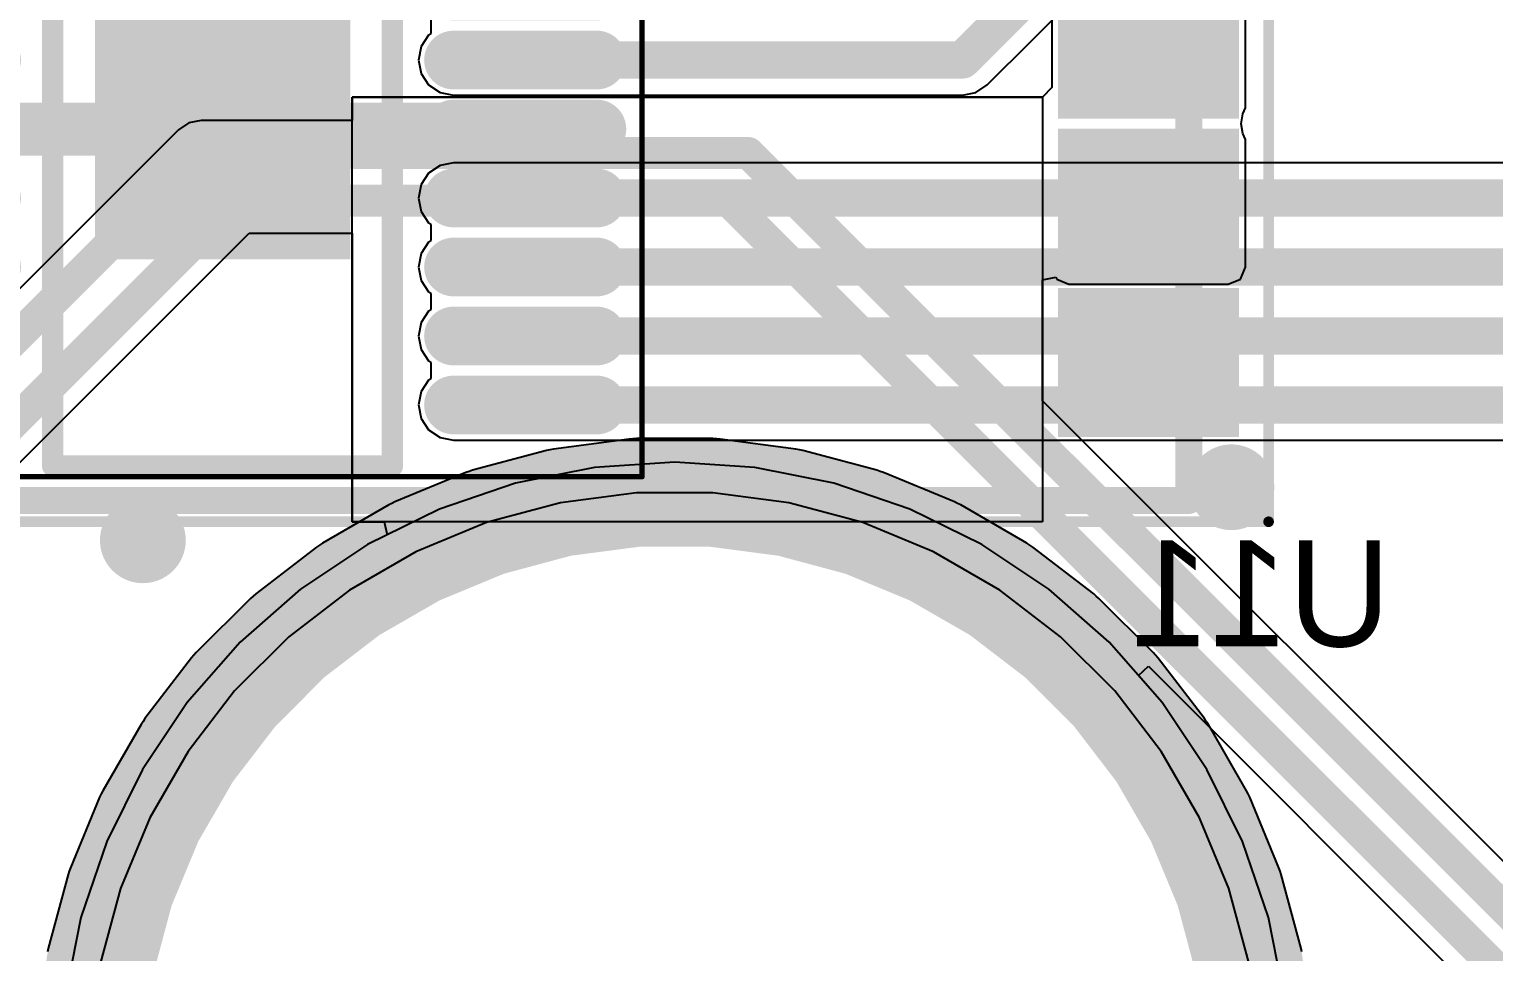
# Model space of a CAD drawing. Header units: millimetres. Extents: x 118 to 288, y 159 to 220.
# Drawn here: x 242.43 to 256.22, y 186.15 to 194.84 of the extents above; entities that cross this region are included whole.
import ezdxf

# ---------------------------------------------------------------- set-up
doc = ezdxf.new("R2010")
doc.units = ezdxf.units.MM
for name, color, linetype in [('BottomLayer', 5, 'Continuous'), ('BottomOverlay', 54, 'Continuous'), ('BottomPaste', 16, 'Continuous'), ('BottomSolder', 6, 'Continuous'), ('InternalPlane1', 76, 'Continuous'), ('InternalPlane2', 16, 'Continuous'), ('KeepOutLayer', 6, 'Continuous'), ('Mechanical1', 6, 'Continuous'), ('Mechanical13', 56, 'Continuous'), ('Mechanical15', 56, 'Continuous'), ('MultiLayer', 9, 'Continuous'), ('TopLayer', 1, 'Continuous'), ('TopOverlay', 2, 'Continuous'), ('TopPaste', 8, 'Continuous'), ('TopSolder', 216, 'Continuous'), ('ViaHoleLayer', 16, 'Continuous')]:
    doc.layers.add(name, color=color, linetype=linetype)

# ---------------------------------------------------------------- blocks, each defined once
blk = doc.blocks.new('HTSSOP28_103')
at = {"layer": 'Mechanical15'}
for points, const_width in [([(-3.95, 4.9), (3.95, 4.9)], 0.05), ([(-3.95, -4.9), (-3.95, 4.9)], 0.05), ([(3.95, -4.9), (3.95, 4.9)], 0.05), ([(0, -0.5), (0, 0.5)], 0.1), ([(-0.5, 0), (0.5, 0)], 0.1), ([(-3.95, -4.9), (3.95, -4.9)], 0.05)]:
    blk.add_lwpolyline(points, dxfattribs=dict(at, const_width=const_width))
for points, const_width in [([(-3.962, 4.9, 1), (-3.937, 4.9, 1)], 0.025), ([(-3.962, 4.9, 1), (-3.937, 4.9, 1)], 0.025), ([(3.938, 4.9, 1), (3.963, 4.9, 1)], 0.025), ([(3.938, 4.9, 1), (3.963, 4.9, 1)], 0.025), ([(-0.025, 0.5, 1), (0.025, 0.5, 1)], 0.05), ([(-0.525, 0, 1), (-0.475, 0, 1)], 0.05), ([(0.475, 0, 1), (0.525, 0, 1)], 0.05), ([(-0.025, -0.5, 1), (0.025, -0.5, 1)], 0.05), ([(-3.962, -4.9, 1), (-3.937, -4.9, 1)], 0.025), ([(-3.962, -4.9, 1), (-3.937, -4.9, 1)], 0.025), ([(3.938, -4.9, 1), (3.963, -4.9, 1)], 0.025), ([(3.938, -4.9, 1), (3.963, -4.9, 1)], 0.025)]:
    blk.add_lwpolyline(points, format="xyb", close=True, dxfattribs=dict(at, const_width=const_width))
at = {"layer": 'TopLayer', "const_width": 0.35}
for points in [[(-3.525, 4.225), (-2.175, 4.225)], [(3.525, 4.225), (2.175, 4.225)], [(-3.525, 3.575), (-2.175, 3.575)], [(3.525, 3.575), (2.175, 3.575)], [(-3.525, 2.925), (-2.175, 2.925)], [(3.525, 2.925), (2.175, 2.925)], [(-3.525, 2.275), (-2.175, 2.275)], [(3.525, 2.275), (2.175, 2.275)], [(-3.525, 1.625), (-2.175, 1.625)], [(3.525, 1.625), (2.175, 1.625)], [(-3.525, 0.975), (-2.175, 0.975)], [(3.525, 0.975), (2.175, 0.975)], [(-3.525, 0.325), (-2.175, 0.325)], [(3.525, 0.325), (2.175, 0.325)], [(-3.525, -0.325), (-2.175, -0.325)], [(3.525, -0.325), (2.175, -0.325)], [(-2.175, -0.975), (-3.525, -0.975)], [(3.525, -0.975), (2.175, -0.975)], [(-2.175, -1.625), (-3.525, -1.625)], [(3.525, -1.625), (2.175, -1.625)], [(-2.175, -2.275), (-3.525, -2.275)], [(3.525, -2.275), (2.175, -2.275)], [(-2.175, -2.925), (-3.525, -2.925)], [(3.525, -2.925), (2.175, -2.925)], [(-2.175, -3.575), (-3.525, -3.575)], [(3.525, -3.575), (2.175, -3.575)], [(-2.175, -4.225), (-3.525, -4.225)], [(3.525, -4.225), (2.175, -4.225)]]:
    blk.add_lwpolyline(points, dxfattribs=at)
at = {"layer": 'TopLayer', "const_width": 0.175}
for points in [[(-3.612, 4.225, 1), (-3.437, 4.225, 1)], [(-2.262, 4.225, 1), (-2.087, 4.225, 1)], [(2.088, 4.225, 1), (2.263, 4.225, 1)], [(3.438, 4.225, 1), (3.613, 4.225, 1)], [(-3.612, 3.575, 1), (-3.437, 3.575, 1)], [(-2.262, 3.575, 1), (-2.087, 3.575, 1)], [(2.088, 3.575, 1), (2.263, 3.575, 1)], [(3.438, 3.575, 1), (3.613, 3.575, 1)], [(-3.612, 2.925, 1), (-3.437, 2.925, 1)], [(-2.262, 2.925, 1), (-2.087, 2.925, 1)], [(2.088, 2.925, 1), (2.263, 2.925, 1)], [(3.438, 2.925, 1), (3.613, 2.925, 1)], [(-3.612, 2.275, 1), (-3.437, 2.275, 1)], [(-2.262, 2.275, 1), (-2.087, 2.275, 1)], [(2.088, 2.275, 1), (2.263, 2.275, 1)], [(3.438, 2.275, 1), (3.613, 2.275, 1)], [(-3.612, 1.625, 1), (-3.437, 1.625, 1)], [(-2.262, 1.625, 1), (-2.087, 1.625, 1)], [(2.088, 1.625, 1), (2.263, 1.625, 1)], [(3.438, 1.625, 1), (3.613, 1.625, 1)], [(-3.612, 0.975, 1), (-3.437, 0.975, 1)], [(-2.262, 0.975, 1), (-2.087, 0.975, 1)], [(2.088, 0.975, 1), (2.263, 0.975, 1)], [(3.438, 0.975, 1), (3.613, 0.975, 1)], [(-3.612, 0.325, 1), (-3.437, 0.325, 1)], [(-2.262, 0.325, 1), (-2.087, 0.325, 1)], [(2.088, 0.325, 1), (2.263, 0.325, 1)], [(3.438, 0.325, 1), (3.613, 0.325, 1)], [(-3.612, -0.325, 1), (-3.437, -0.325, 1)], [(-2.262, -0.325, 1), (-2.087, -0.325, 1)], [(2.088, -0.325, 1), (2.263, -0.325, 1)], [(3.438, -0.325, 1), (3.613, -0.325, 1)], [(-3.612, -0.975, 1), (-3.437, -0.975, 1)], [(-2.262, -0.975, 1), (-2.087, -0.975, 1)], [(2.088, -0.975, 1), (2.263, -0.975, 1)], [(3.438, -0.975, 1), (3.613, -0.975, 1)], [(-3.612, -1.625, 1), (-3.437, -1.625, 1)], [(-2.262, -1.625, 1), (-2.087, -1.625, 1)], [(2.088, -1.625, 1), (2.263, -1.625, 1)], [(3.438, -1.625, 1), (3.613, -1.625, 1)], [(-3.612, -2.275, 1), (-3.437, -2.275, 1)], [(-2.262, -2.275, 1), (-2.087, -2.275, 1)], [(2.088, -2.275, 1), (2.263, -2.275, 1)], [(3.438, -2.275, 1), (3.613, -2.275, 1)], [(-3.612, -2.925, 1), (-3.437, -2.925, 1)], [(-2.262, -2.925, 1), (-2.087, -2.925, 1)], [(2.088, -2.925, 1), (2.263, -2.925, 1)], [(3.438, -2.925, 1), (3.613, -2.925, 1)], [(-3.612, -3.575, 1), (-3.437, -3.575, 1)], [(-2.262, -3.575, 1), (-2.087, -3.575, 1)], [(2.088, -3.575, 1), (2.263, -3.575, 1)], [(3.438, -3.575, 1), (3.613, -3.575, 1)], [(-3.612, -4.225, 1), (-3.437, -4.225, 1)], [(-2.262, -4.225, 1), (-2.087, -4.225, 1)], [(2.088, -4.225, 1), (2.263, -4.225, 1)], [(3.438, -4.225, 1), (3.613, -4.225, 1)]]:
    blk.add_lwpolyline(points, format="xyb", close=True, dxfattribs=at)
at = {"layer": 'TopLayer'}
blk.add_solid([(-1.1, -2.75), (1.1, -2.75), (-1.1, 2.75), (1.1, 2.75)], dxfattribs=at)
at = {"layer": 'TopOverlay', "const_width": 0.2}
for points in [[(-1.6, 4.3), (-1.1, 4.8)], [(-1.6, 4.5), (-1.3, 4.8)], [(-1.6, 4.1), (-0.9, 4.8)], [(-1.6, 3.9), (-0.7, 4.8)], [(-1.6, -4.8), (-1.6, 4.8)], [(-1.6, 4.8), (1.6, 4.8)], [(1.6, -4.8), (1.6, 4.8)], [(-1.6, -4.8), (1.6, -4.8)]]:
    blk.add_lwpolyline(points, dxfattribs=at)
at = {"layer": 'TopOverlay', "const_width": 0.1}
for points in [[(-1.65, 4.8, 1), (-1.55, 4.8, 1)], [(-1.65, 4.8, 1), (-1.55, 4.8, 1)], [(-1.35, 4.8, 1), (-1.25, 4.8, 1)], [(-1.15, 4.8, 1), (-1.05, 4.8, 1)], [(-0.95, 4.8, 1), (-0.85, 4.8, 1)], [(-0.75, 4.8, 1), (-0.65, 4.8, 1)], [(1.55, 4.8, 1), (1.65, 4.8, 1)], [(1.55, 4.8, 1), (1.65, 4.8, 1)], [(-1.65, 4.5, 1), (-1.55, 4.5, 1)], [(-1.65, 4.3, 1), (-1.55, 4.3, 1)], [(-1.65, 4.1, 1), (-1.55, 4.1, 1)], [(-1.65, 3.9, 1), (-1.55, 3.9, 1)], [(-1.65, -4.8, 1), (-1.55, -4.8, 1)], [(-1.65, -4.8, 1), (-1.55, -4.8, 1)], [(1.55, -4.8, 1), (1.65, -4.8, 1)], [(1.55, -4.8, 1), (1.65, -4.8, 1)]]:
    blk.add_lwpolyline(points, format="xyb", close=True, dxfattribs=at)
at = {"layer": 'TopPaste', "const_width": 0.35}
for points in [[(-3.525, 4.225), (-2.175, 4.225)], [(3.525, 4.225), (2.175, 4.225)], [(-3.525, 3.575), (-2.175, 3.575)], [(3.525, 3.575), (2.175, 3.575)], [(-3.525, 2.925), (-2.175, 2.925)], [(3.525, 2.925), (2.175, 2.925)], [(-3.525, 2.275), (-2.175, 2.275)], [(3.525, 2.275), (2.175, 2.275)], [(-3.525, 1.625), (-2.175, 1.625)], [(3.525, 1.625), (2.175, 1.625)], [(-3.525, 0.975), (-2.175, 0.975)], [(3.525, 0.975), (2.175, 0.975)], [(-3.525, 0.325), (-2.175, 0.325)], [(3.525, 0.325), (2.175, 0.325)], [(-3.525, -0.325), (-2.175, -0.325)], [(3.525, -0.325), (2.175, -0.325)], [(-2.175, -0.975), (-3.525, -0.975)], [(3.525, -0.975), (2.175, -0.975)], [(-2.175, -1.625), (-3.525, -1.625)], [(3.525, -1.625), (2.175, -1.625)], [(-2.175, -2.275), (-3.525, -2.275)], [(3.525, -2.275), (2.175, -2.275)], [(-2.175, -2.925), (-3.525, -2.925)], [(3.525, -2.925), (2.175, -2.925)], [(-2.175, -3.575), (-3.525, -3.575)], [(3.525, -3.575), (2.175, -3.575)], [(-2.175, -4.225), (-3.525, -4.225)], [(3.525, -4.225), (2.175, -4.225)]]:
    blk.add_lwpolyline(points, dxfattribs=at)
at = {"layer": 'TopPaste', "const_width": 0.175}
for points in [[(-3.612, 4.225, 1), (-3.437, 4.225, 1)], [(-2.262, 4.225, 1), (-2.087, 4.225, 1)], [(2.088, 4.225, 1), (2.263, 4.225, 1)], [(3.438, 4.225, 1), (3.613, 4.225, 1)], [(-3.612, 3.575, 1), (-3.437, 3.575, 1)], [(-2.262, 3.575, 1), (-2.087, 3.575, 1)], [(2.088, 3.575, 1), (2.263, 3.575, 1)], [(3.438, 3.575, 1), (3.613, 3.575, 1)], [(-3.612, 2.925, 1), (-3.437, 2.925, 1)], [(-2.262, 2.925, 1), (-2.087, 2.925, 1)], [(2.088, 2.925, 1), (2.263, 2.925, 1)], [(3.438, 2.925, 1), (3.613, 2.925, 1)], [(-3.612, 2.275, 1), (-3.437, 2.275, 1)], [(-2.262, 2.275, 1), (-2.087, 2.275, 1)], [(2.088, 2.275, 1), (2.263, 2.275, 1)], [(3.438, 2.275, 1), (3.613, 2.275, 1)], [(-3.612, 1.625, 1), (-3.437, 1.625, 1)], [(-2.262, 1.625, 1), (-2.087, 1.625, 1)], [(2.088, 1.625, 1), (2.263, 1.625, 1)], [(3.438, 1.625, 1), (3.613, 1.625, 1)], [(-3.612, 0.975, 1), (-3.437, 0.975, 1)], [(-2.262, 0.975, 1), (-2.087, 0.975, 1)], [(2.088, 0.975, 1), (2.263, 0.975, 1)], [(3.438, 0.975, 1), (3.613, 0.975, 1)], [(-3.612, 0.325, 1), (-3.437, 0.325, 1)], [(-2.262, 0.325, 1), (-2.087, 0.325, 1)], [(2.088, 0.325, 1), (2.263, 0.325, 1)], [(3.438, 0.325, 1), (3.613, 0.325, 1)], [(-3.612, -0.325, 1), (-3.437, -0.325, 1)], [(-2.262, -0.325, 1), (-2.087, -0.325, 1)], [(2.088, -0.325, 1), (2.263, -0.325, 1)], [(3.438, -0.325, 1), (3.613, -0.325, 1)], [(-3.612, -0.975, 1), (-3.437, -0.975, 1)], [(-2.262, -0.975, 1), (-2.087, -0.975, 1)], [(2.088, -0.975, 1), (2.263, -0.975, 1)], [(3.438, -0.975, 1), (3.613, -0.975, 1)], [(-3.612, -1.625, 1), (-3.437, -1.625, 1)], [(-2.262, -1.625, 1), (-2.087, -1.625, 1)], [(2.088, -1.625, 1), (2.263, -1.625, 1)], [(3.438, -1.625, 1), (3.613, -1.625, 1)], [(-3.612, -2.275, 1), (-3.437, -2.275, 1)], [(-2.262, -2.275, 1), (-2.087, -2.275, 1)], [(2.088, -2.275, 1), (2.263, -2.275, 1)], [(3.438, -2.275, 1), (3.613, -2.275, 1)], [(-3.612, -2.925, 1), (-3.437, -2.925, 1)], [(-2.262, -2.925, 1), (-2.087, -2.925, 1)], [(2.088, -2.925, 1), (2.263, -2.925, 1)], [(3.438, -2.925, 1), (3.613, -2.925, 1)], [(-3.612, -3.575, 1), (-3.437, -3.575, 1)], [(-2.262, -3.575, 1), (-2.087, -3.575, 1)], [(2.088, -3.575, 1), (2.263, -3.575, 1)], [(3.438, -3.575, 1), (3.613, -3.575, 1)], [(-3.612, -4.225, 1), (-3.437, -4.225, 1)], [(-2.262, -4.225, 1), (-2.087, -4.225, 1)], [(2.088, -4.225, 1), (2.263, -4.225, 1)], [(3.438, -4.225, 1), (3.613, -4.225, 1)]]:
    blk.add_lwpolyline(points, format="xyb", close=True, dxfattribs=at)
at = {"layer": 'TopPaste'}
blk.add_solid([(-1.1, -2.75), (1.1, -2.75), (-1.1, 2.75), (1.1, 2.75)], dxfattribs=at)
at = {"layer": 'TopSolder', "const_width": 0.553}
for points in [[(-3.525, 4.225), (-2.175, 4.225)], [(3.525, 4.225), (2.175, 4.225)], [(-3.525, 3.575), (-2.175, 3.575)], [(3.525, 3.575), (2.175, 3.575)], [(-3.525, 2.925), (-2.175, 2.925)], [(3.525, 2.925), (2.175, 2.925)], [(-3.525, 2.275), (-2.175, 2.275)], [(3.525, 2.275), (2.175, 2.275)], [(-3.525, 1.625), (-2.175, 1.625)], [(3.525, 1.625), (2.175, 1.625)], [(-3.525, 0.975), (-2.175, 0.975)], [(3.525, 0.975), (2.175, 0.975)], [(-3.525, 0.325), (-2.175, 0.325)], [(3.525, 0.325), (2.175, 0.325)], [(-3.525, -0.325), (-2.175, -0.325)], [(3.525, -0.325), (2.175, -0.325)], [(-2.175, -0.975), (-3.525, -0.975)], [(3.525, -0.975), (2.175, -0.975)], [(-2.175, -1.625), (-3.525, -1.625)], [(3.525, -1.625), (2.175, -1.625)], [(-2.175, -2.275), (-3.525, -2.275)], [(3.525, -2.275), (2.175, -2.275)], [(-2.175, -2.925), (-3.525, -2.925)], [(3.525, -2.925), (2.175, -2.925)], [(-2.175, -3.575), (-3.525, -3.575)], [(3.525, -3.575), (2.175, -3.575)], [(-2.175, -4.225), (-3.525, -4.225)], [(3.525, -4.225), (2.175, -4.225)]]:
    blk.add_lwpolyline(points, dxfattribs=at)
at = {"layer": 'TopSolder', "const_width": 0.277}
for points in [[(-3.663, 4.225, 1), (-3.387, 4.225, 1)], [(-2.313, 4.225, 1), (-2.037, 4.225, 1)], [(2.037, 4.225, 1), (2.313, 4.225, 1)], [(3.387, 4.225, 1), (3.663, 4.225, 1)], [(-3.663, 3.575, 1), (-3.387, 3.575, 1)], [(-2.313, 3.575, 1), (-2.037, 3.575, 1)], [(2.037, 3.575, 1), (2.313, 3.575, 1)], [(3.387, 3.575, 1), (3.663, 3.575, 1)], [(-3.663, 2.925, 1), (-3.387, 2.925, 1)], [(-2.313, 2.925, 1), (-2.037, 2.925, 1)], [(2.037, 2.925, 1), (2.313, 2.925, 1)], [(3.387, 2.925, 1), (3.663, 2.925, 1)], [(-3.663, 2.275, 1), (-3.387, 2.275, 1)], [(-2.313, 2.275, 1), (-2.037, 2.275, 1)], [(2.037, 2.275, 1), (2.313, 2.275, 1)], [(3.387, 2.275, 1), (3.663, 2.275, 1)], [(-3.663, 1.625, 1), (-3.387, 1.625, 1)], [(-2.313, 1.625, 1), (-2.037, 1.625, 1)], [(2.037, 1.625, 1), (2.313, 1.625, 1)], [(3.387, 1.625, 1), (3.663, 1.625, 1)], [(-3.663, 0.975, 1), (-3.387, 0.975, 1)], [(-2.313, 0.975, 1), (-2.037, 0.975, 1)], [(2.037, 0.975, 1), (2.313, 0.975, 1)], [(3.387, 0.975, 1), (3.663, 0.975, 1)], [(-3.663, 0.325, 1), (-3.387, 0.325, 1)], [(-2.313, 0.325, 1), (-2.037, 0.325, 1)], [(2.037, 0.325, 1), (2.313, 0.325, 1)], [(3.387, 0.325, 1), (3.663, 0.325, 1)], [(-3.663, -0.325, 1), (-3.387, -0.325, 1)], [(-2.313, -0.325, 1), (-2.037, -0.325, 1)], [(2.037, -0.325, 1), (2.313, -0.325, 1)], [(3.387, -0.325, 1), (3.663, -0.325, 1)], [(-3.663, -0.975, 1), (-3.387, -0.975, 1)], [(-2.313, -0.975, 1), (-2.037, -0.975, 1)], [(2.037, -0.975, 1), (2.313, -0.975, 1)], [(3.387, -0.975, 1), (3.663, -0.975, 1)], [(-3.663, -1.625, 1), (-3.387, -1.625, 1)], [(-2.313, -1.625, 1), (-2.037, -1.625, 1)], [(2.037, -1.625, 1), (2.313, -1.625, 1)], [(3.387, -1.625, 1), (3.663, -1.625, 1)], [(-3.663, -2.275, 1), (-3.387, -2.275, 1)], [(-2.313, -2.275, 1), (-2.037, -2.275, 1)], [(2.037, -2.275, 1), (2.313, -2.275, 1)], [(3.387, -2.275, 1), (3.663, -2.275, 1)], [(-3.663, -2.925, 1), (-3.387, -2.925, 1)], [(-2.313, -2.925, 1), (-2.037, -2.925, 1)], [(2.037, -2.925, 1), (2.313, -2.925, 1)], [(3.387, -2.925, 1), (3.663, -2.925, 1)], [(-3.663, -3.575, 1), (-3.387, -3.575, 1)], [(-2.313, -3.575, 1), (-2.037, -3.575, 1)], [(2.037, -3.575, 1), (2.313, -3.575, 1)], [(3.387, -3.575, 1), (3.663, -3.575, 1)], [(-3.663, -4.225, 1), (-3.387, -4.225, 1)], [(-2.313, -4.225, 1), (-2.037, -4.225, 1)], [(2.037, -4.225, 1), (2.313, -4.225, 1)], [(3.387, -4.225, 1), (3.663, -4.225, 1)]]:
    blk.add_lwpolyline(points, format="xyb", close=True, dxfattribs=at)
at = {"layer": 'TopSolder'}
blk.add_solid([(-1.202, -2.852), (1.202, -2.852), (-1.202, 2.852), (1.202, 2.852)], dxfattribs=at)
blk = doc.blocks.new('SPBT2632C2A_B_124')
at = {"layer": 'BottomLayer'}
for p, q in [((2, -1.13), (2, 5.37)), ((2, 5.37), (6, 5.37)), ((6, 5.37), (6, -1.13)), ((6, -1.13), (2, -1.13))]:
    blk.add_line(p, q, dxfattribs=at)
for points in [[(0.9, 5.62), (2.1, 5.62), (0.9, 7.12), (2.1, 7.12)], [(2.4, 5.62), (3.6, 5.62), (2.4, 7.12), (3.6, 7.12)], [(3.9, 5.62), (5.1, 5.62), (3.9, 7.12), (5.1, 7.12)]]:
    blk.add_solid(points, dxfattribs=at)
at = {"layer": 'BottomOverlay', "const_width": 0.254}
for points in [[(5.8, 6.75), (-5.8, 6.75)], [(5.8, 6.75), (5.8, 6.75)], [(5.8, -6.75), (5.8, 6.75)]]:
    blk.add_lwpolyline(points, dxfattribs=at)
at = {"layer": 'BottomOverlay', "const_width": 0.127}
blk.add_lwpolyline([(5.736, 6.75, 1), (5.863, 6.75, 1)], format="xyb", close=True, dxfattribs=at)
blk.add_lwpolyline([(5.736, 6.75, 1), (5.863, 6.75, 1)], format="xyb", close=True, dxfattribs=at)
blk.add_lwpolyline([(5.736, 6.75, 1), (5.863, 6.75, 1)], format="xyb", close=True, dxfattribs=at)
blk.add_lwpolyline([(5.736, 6.75, 1), (5.863, 6.75, 1)], format="xyb", close=True, dxfattribs=at)
at = {"layer": 'BottomPaste'}
for points in [[(0.9, 5.62), (2.1, 5.62), (0.9, 7.12), (2.1, 7.12)], [(2.4, 5.62), (3.6, 5.62), (2.4, 7.12), (3.6, 7.12)], [(3.9, 5.62), (5.1, 5.62), (3.9, 7.12), (5.1, 7.12)]]:
    blk.add_solid(points, dxfattribs=at)
at = {"layer": 'BottomSolder'}
for points in [[(0.798, 5.518), (2.202, 5.518), (0.798, 7.222), (2.202, 7.222)], [(2.298, 5.518), (3.702, 5.518), (2.298, 7.222), (3.702, 7.222)], [(3.798, 5.518), (5.202, 5.518), (3.798, 7.222), (5.202, 7.222)]]:
    blk.add_solid(points, dxfattribs=at)
at = {"layer": 'Mechanical15', "const_width": 0.1}
for points in [[(6, 7.5), (-6, 7.5)], [(6, -7.5), (6, 7.5)]]:
    blk.add_lwpolyline(points, dxfattribs=at)
at = {"layer": 'Mechanical15', "const_width": 0.05}
blk.add_lwpolyline([(5.975, 7.5, 1), (6.025, 7.5, 1)], format="xyb", close=True, dxfattribs=at)
blk.add_lwpolyline([(5.975, 7.5, 1), (6.025, 7.5, 1)], format="xyb", close=True, dxfattribs=at)

msp = doc.modelspace()

# ---------------------------------------------------------------- linework, layer by layer
at = {"layer": 'BottomLayer'}
for p, q in [((252.058, 195.3), (252.058, 194.291)), ((253.882, 194.1), (253.882, 195.3)), ((251.931, 194.2), (245.47, 194.2)), ((245.47, 194.2), (245.47, 193.981)), ((251.97, 194.2), (251.931, 194.2)), ((252.058, 194.291), (251.97, 194.2)), ((253.841, 193.95), (253.859, 194.042)), ((253.859, 194.042), (253.882, 194.1)), ((243.834, 193.891), (241.26, 191.317)), ((243.933, 193.958), (243.834, 193.891)), ((243.834, 193.891), (243.834, 193.891)), ((244.05, 193.981), (243.933, 193.958)), ((245.47, 193.981), (244.05, 193.981)), ((244.05, 193.981), (244.05, 193.981)), ((253.859, 193.858), (253.841, 193.95)), ((253.882, 193.8), (253.859, 193.858)), ((253.882, 192.6), (253.882, 193.8)), ((241.716, 190.134), (244.502, 192.919)), ((244.502, 192.919), (245.47, 192.919)), ((245.47, 192.919), (245.47, 190.2)), ((251.97, 192.48), (252.097, 192.505)), ((252.097, 192.505), (252.105, 192.485)), ((253.835, 192.485), (253.882, 192.6)), ((251.97, 191.338), (251.97, 192.48)), ((252.105, 192.485), (252.22, 192.438)), ((252.22, 192.438), (253.72, 192.438)), ((253.72, 192.438), (253.835, 192.485)), ((274.466, 168.841), (251.97, 191.338)), ((245.47, 190.2), (245.771, 190.2)), ((245.771, 190.2), (245.799, 190.076)), ((245.799, 190.076), (245.614, 189.985)), ((245.614, 189.985), (244.984, 189.564)), ((244.984, 189.564), (244.415, 189.065)), ((244.415, 189.065), (243.916, 188.496)), ((252.875, 188.752), (252.968, 188.838)), ((252.968, 188.838), (266.235, 175.572)), ((253.099, 188.496), (252.875, 188.752)), ((243.916, 188.496), (243.496, 187.867)), ((253.52, 187.867), (253.099, 188.496)), ((243.496, 187.867), (243.161, 187.188)), ((253.854, 187.188), (253.52, 187.867)), ((243.161, 187.188), (242.917, 186.471)), ((254.098, 186.471), (253.854, 187.188)), ((242.917, 186.471), (242.77, 185.728)), ((254.245, 185.728), (254.098, 186.471))]:
    msp.add_line(p, q, dxfattribs=at)
at = {"layer": 'BottomLayer', "const_width": 0.3}
for points in [[(241.175, 190.8), (244.05, 193.675)], [(244.05, 193.675), (249.2, 193.675)], [(249.2, 193.675), (274.25, 168.625)], [(241.5, 190.35), (244.375, 193.225)], [(244.375, 193.225), (249.014, 193.225)], [(249.014, 193.225), (268.95, 173.289)]]:
    msp.add_lwpolyline(points, dxfattribs=at)
at = {"layer": 'BottomLayer'}
for points, const_width in [([(243.975, 193.675, 1), (244.125, 193.675, 1)], 0.15), ([(243.975, 193.675, 1), (244.125, 193.675, 1)], 0.15), ([(249.125, 193.675, 1), (249.275, 193.675, 1)], 0.15), ([(249.125, 193.675, 1), (249.275, 193.675, 1)], 0.15), ([(244.3, 193.225, 1), (244.45, 193.225, 1)], 0.15), ([(244.3, 193.225, 1), (244.45, 193.225, 1)], 0.15), ([(248.939, 193.225, 1), (249.089, 193.225, 1)], 0.15), ([(248.939, 193.225, 1), (249.089, 193.225, 1)], 0.15), ([(253.575, 190.525, 1), (253.925, 190.525, 1)], 0.35), ([(243.325, 190.025, 1), (243.675, 190.025, 1)], 0.35)]:
    msp.add_lwpolyline(points, format="xyb", close=True, dxfattribs=dict(at, const_width=const_width))
at = {"layer": 'InternalPlane1'}
for p, q in [((248.147, 190.983), (248.114, 190.98)), ((248.868, 190.983), (248.147, 190.983)), ((248.901, 190.98), (248.868, 190.983)), ((247.3, 190.872), (246.604, 190.685)), ((247.333, 190.877), (247.3, 190.872)), ((247.366, 190.885), (247.333, 190.877)), ((248.08, 190.979), (247.366, 190.885)), ((248.114, 190.98), (248.08, 190.979)), ((248.935, 190.979), (248.901, 190.98)), ((249.649, 190.885), (248.935, 190.979)), ((249.682, 190.877), (249.649, 190.885)), ((249.715, 190.872), (249.682, 190.877)), ((250.411, 190.685), (249.715, 190.872)), ((246.541, 190.664), (245.874, 190.388)), ((246.572, 190.673), (246.541, 190.664)), ((246.604, 190.685), (246.572, 190.673)), ((250.443, 190.673), (250.411, 190.685)), ((250.475, 190.664), (250.443, 190.673)), ((251.141, 190.388), (250.475, 190.664)), ((245.815, 190.358), (245.19, 189.998)), ((245.845, 190.372), (245.815, 190.358)), ((245.874, 190.388), (245.845, 190.372)), ((251.17, 190.372), (251.141, 190.388)), ((251.201, 190.358), (251.17, 190.372)), ((251.825, 189.998), (251.201, 190.358)), ((245.135, 189.961), (244.563, 189.522)), ((245.163, 189.978), (245.135, 189.961)), ((245.19, 189.998), (245.163, 189.978)), ((251.852, 189.978), (251.825, 189.998)), ((251.881, 189.961), (251.852, 189.978)), ((252.453, 189.522), (251.881, 189.961)), ((244.512, 189.478), (244.003, 188.968)), ((244.538, 189.499), (244.512, 189.478)), ((244.563, 189.522), (244.538, 189.499)), ((252.477, 189.499), (252.453, 189.522)), ((252.503, 189.478), (252.477, 189.499)), ((253.013, 188.968), (252.503, 189.478)), ((243.959, 188.918), (243.52, 188.346)), ((243.981, 188.942), (243.959, 188.918)), ((244.003, 188.968), (243.981, 188.942)), ((253.034, 188.942), (253.013, 188.968)), ((253.057, 188.918), (253.034, 188.942)), ((253.495, 188.346), (253.057, 188.918)), ((243.483, 188.29), (243.122, 187.666)), ((243.502, 188.317), (243.483, 188.29)), ((243.52, 188.346), (243.502, 188.317)), ((253.513, 188.317), (253.495, 188.346)), ((253.533, 188.29), (253.513, 188.317)), ((253.893, 187.666), (253.533, 188.29)), ((243.093, 187.606), (242.817, 186.94)), ((243.108, 187.635), (243.093, 187.606)), ((243.122, 187.666), (243.108, 187.635)), ((253.907, 187.635), (253.893, 187.666)), ((253.923, 187.606), (253.907, 187.635)), ((254.198, 186.94), (253.923, 187.606)), ((242.795, 186.877), (242.609, 186.18)), ((242.807, 186.908), (242.795, 186.877)), ((242.817, 186.94), (242.807, 186.908)), ((254.208, 186.908), (254.198, 186.94)), ((254.22, 186.877), (254.208, 186.908)), ((254.407, 186.18), (254.22, 186.877)), ((242.609, 186.18), (242.603, 186.147)), ((254.412, 186.147), (254.407, 186.18))]:
    msp.add_line(p, q, dxfattribs=at)
at = {"layer": 'InternalPlane1', "const_width": 1.016}
for points in [[(246.736, 190.192), (247.432, 190.379)], [(247.432, 190.379), (248.147, 190.473)], [(248.147, 190.473), (248.868, 190.473)], [(248.868, 190.473), (249.583, 190.379)], [(249.583, 190.379), (250.279, 190.192)], [(246.07, 189.916), (246.736, 190.192)], [(250.279, 190.192), (250.945, 189.916)], [(245.445, 189.556), (246.07, 189.916)], [(250.945, 189.916), (251.57, 189.556)], [(244.873, 189.117), (245.445, 189.556)], [(251.57, 189.556), (252.142, 189.117)], [(244.364, 188.607), (244.873, 189.117)], [(252.142, 189.117), (252.652, 188.607)], [(243.925, 188.035), (244.364, 188.607)], [(252.652, 188.607), (253.09, 188.035)], [(243.564, 187.411), (243.925, 188.035)], [(253.09, 188.035), (253.451, 187.411)], [(243.288, 186.745), (243.564, 187.411)], [(253.451, 187.411), (253.727, 186.745)], [(243.102, 186.048), (243.288, 186.745)], [(253.727, 186.745), (253.913, 186.048)], [(243.008, 185.333), (243.102, 186.048)], [(253.913, 186.048), (254.008, 185.333)]]:
    msp.add_lwpolyline(points, dxfattribs=at)
at = {"layer": 'InternalPlane1', "const_width": 0.508}
for points in [[(247.178, 190.379, 1), (247.686, 190.379, 1)], [(247.178, 190.379, 1), (247.686, 190.379, 1)], [(247.893, 190.473, 1), (248.401, 190.473, 1)], [(247.893, 190.473, 1), (248.401, 190.473, 1)], [(248.614, 190.473, 1), (249.122, 190.473, 1)], [(248.614, 190.473, 1), (249.122, 190.473, 1)], [(249.329, 190.379, 1), (249.837, 190.379, 1)], [(249.329, 190.379, 1), (249.837, 190.379, 1)], [(246.482, 190.192, 1), (246.99, 190.192, 1)], [(246.482, 190.192, 1), (246.99, 190.192, 1)], [(250.025, 190.192, 1), (250.533, 190.192, 1)], [(250.025, 190.192, 1), (250.533, 190.192, 1)], [(245.816, 189.916, 1), (246.324, 189.916, 1)], [(245.816, 189.916, 1), (246.324, 189.916, 1)], [(250.691, 189.916, 1), (251.199, 189.916, 1)], [(250.691, 189.916, 1), (251.199, 189.916, 1)], [(245.191, 189.556, 1), (245.699, 189.556, 1)], [(245.191, 189.556, 1), (245.699, 189.556, 1)], [(251.316, 189.556, 1), (251.824, 189.556, 1)], [(251.316, 189.556, 1), (251.824, 189.556, 1)], [(244.619, 189.117, 1), (245.127, 189.117, 1)], [(244.619, 189.117, 1), (245.127, 189.117, 1)], [(251.888, 189.117, 1), (252.396, 189.117, 1)], [(251.888, 189.117, 1), (252.396, 189.117, 1)], [(244.11, 188.607, 1), (244.618, 188.607, 1)], [(244.11, 188.607, 1), (244.618, 188.607, 1)], [(252.398, 188.607, 1), (252.906, 188.607, 1)], [(252.398, 188.607, 1), (252.906, 188.607, 1)], [(243.671, 188.035, 1), (244.179, 188.035, 1)], [(243.671, 188.035, 1), (244.179, 188.035, 1)], [(252.836, 188.035, 1), (253.344, 188.035, 1)], [(252.836, 188.035, 1), (253.344, 188.035, 1)], [(243.31, 187.411, 1), (243.818, 187.411, 1)], [(243.31, 187.411, 1), (243.818, 187.411, 1)], [(253.197, 187.411, 1), (253.705, 187.411, 1)], [(253.197, 187.411, 1), (253.705, 187.411, 1)], [(243.034, 186.745, 1), (243.542, 186.745, 1)], [(243.034, 186.745, 1), (243.542, 186.745, 1)], [(253.473, 186.745, 1), (253.981, 186.745, 1)], [(253.473, 186.745, 1), (253.981, 186.745, 1)], [(242.848, 186.048, 1), (243.356, 186.048, 1)], [(242.848, 186.048, 1), (243.356, 186.048, 1)], [(253.659, 186.048, 1), (254.167, 186.048, 1)], [(253.659, 186.048, 1), (254.167, 186.048, 1)]]:
    msp.add_lwpolyline(points, format="xyb", close=True, dxfattribs=at)
at = {"layer": 'InternalPlane2'}
for p, q in [((248.147, 190.983), (248.114, 190.98)), ((248.868, 190.983), (248.147, 190.983)), ((248.901, 190.98), (248.868, 190.983)), ((247.3, 190.872), (246.604, 190.685)), ((247.333, 190.877), (247.3, 190.872)), ((247.366, 190.885), (247.333, 190.877)), ((248.08, 190.979), (247.366, 190.885)), ((248.114, 190.98), (248.08, 190.979)), ((248.935, 190.979), (248.901, 190.98)), ((249.649, 190.885), (248.935, 190.979)), ((249.682, 190.877), (249.649, 190.885)), ((249.715, 190.872), (249.682, 190.877)), ((250.411, 190.685), (249.715, 190.872)), ((246.541, 190.664), (245.874, 190.388)), ((246.572, 190.673), (246.541, 190.664)), ((246.604, 190.685), (246.572, 190.673)), ((250.443, 190.673), (250.411, 190.685)), ((250.475, 190.664), (250.443, 190.673)), ((251.141, 190.388), (250.475, 190.664)), ((245.815, 190.358), (245.19, 189.998)), ((245.845, 190.372), (245.815, 190.358)), ((245.874, 190.388), (245.845, 190.372)), ((251.17, 190.372), (251.141, 190.388)), ((251.201, 190.358), (251.17, 190.372)), ((251.825, 189.998), (251.201, 190.358)), ((245.135, 189.961), (244.563, 189.522)), ((245.163, 189.978), (245.135, 189.961)), ((245.19, 189.998), (245.163, 189.978)), ((251.852, 189.978), (251.825, 189.998)), ((251.881, 189.961), (251.852, 189.978)), ((252.453, 189.522), (251.881, 189.961)), ((244.512, 189.478), (244.003, 188.968)), ((244.538, 189.499), (244.512, 189.478)), ((244.563, 189.522), (244.538, 189.499)), ((252.477, 189.499), (252.453, 189.522)), ((252.503, 189.478), (252.477, 189.499)), ((253.013, 188.968), (252.503, 189.478)), ((243.959, 188.918), (243.52, 188.346)), ((243.981, 188.942), (243.959, 188.918)), ((244.003, 188.968), (243.981, 188.942)), ((253.034, 188.942), (253.013, 188.968)), ((253.057, 188.918), (253.034, 188.942)), ((253.495, 188.346), (253.057, 188.918)), ((243.483, 188.29), (243.122, 187.666)), ((243.502, 188.317), (243.483, 188.29)), ((243.52, 188.346), (243.502, 188.317)), ((253.513, 188.317), (253.495, 188.346)), ((253.533, 188.29), (253.513, 188.317)), ((253.893, 187.666), (253.533, 188.29)), ((243.093, 187.606), (242.817, 186.94)), ((243.108, 187.635), (243.093, 187.606)), ((243.122, 187.666), (243.108, 187.635)), ((253.907, 187.635), (253.893, 187.666)), ((253.923, 187.606), (253.907, 187.635)), ((254.198, 186.94), (253.923, 187.606)), ((242.795, 186.877), (242.609, 186.18)), ((242.807, 186.908), (242.795, 186.877)), ((242.817, 186.94), (242.807, 186.908)), ((254.208, 186.908), (254.198, 186.94)), ((254.22, 186.877), (254.208, 186.908)), ((254.407, 186.18), (254.22, 186.877)), ((242.609, 186.18), (242.603, 186.147)), ((254.412, 186.147), (254.407, 186.18))]:
    msp.add_line(p, q, dxfattribs=at)
at = {"layer": 'InternalPlane2', "const_width": 1.016}
for points in [[(246.736, 190.192), (247.432, 190.379)], [(247.432, 190.379), (248.147, 190.473)], [(248.147, 190.473), (248.868, 190.473)], [(248.868, 190.473), (249.583, 190.379)], [(249.583, 190.379), (250.279, 190.192)], [(246.07, 189.916), (246.736, 190.192)], [(250.279, 190.192), (250.945, 189.916)], [(245.445, 189.556), (246.07, 189.916)], [(250.945, 189.916), (251.57, 189.556)], [(244.873, 189.117), (245.445, 189.556)], [(251.57, 189.556), (252.142, 189.117)], [(244.364, 188.607), (244.873, 189.117)], [(252.142, 189.117), (252.652, 188.607)], [(243.925, 188.035), (244.364, 188.607)], [(252.652, 188.607), (253.09, 188.035)], [(243.564, 187.411), (243.925, 188.035)], [(253.09, 188.035), (253.451, 187.411)], [(243.288, 186.745), (243.564, 187.411)], [(253.451, 187.411), (253.727, 186.745)], [(243.102, 186.048), (243.288, 186.745)], [(253.727, 186.745), (253.913, 186.048)], [(243.008, 185.333), (243.102, 186.048)], [(253.913, 186.048), (254.008, 185.333)]]:
    msp.add_lwpolyline(points, dxfattribs=at)
at = {"layer": 'InternalPlane2'}
for points, const_width in [([(247.178, 190.379, 1), (247.686, 190.379, 1)], 0.508), ([(247.178, 190.379, 1), (247.686, 190.379, 1)], 0.508), ([(247.893, 190.473, 1), (248.401, 190.473, 1)], 0.508), ([(247.893, 190.473, 1), (248.401, 190.473, 1)], 0.508), ([(248.614, 190.473, 1), (249.122, 190.473, 1)], 0.508), ([(248.614, 190.473, 1), (249.122, 190.473, 1)], 0.508), ([(249.329, 190.379, 1), (249.837, 190.379, 1)], 0.508), ([(249.329, 190.379, 1), (249.837, 190.379, 1)], 0.508), ([(253.548, 190.525, 1), (253.952, 190.525, 1)], 0.404), ([(246.482, 190.192, 1), (246.99, 190.192, 1)], 0.508), ([(246.482, 190.192, 1), (246.99, 190.192, 1)], 0.508), ([(250.025, 190.192, 1), (250.533, 190.192, 1)], 0.508), ([(250.025, 190.192, 1), (250.533, 190.192, 1)], 0.508), ([(243.298, 190.025, 1), (243.702, 190.025, 1)], 0.404), ([(245.816, 189.916, 1), (246.324, 189.916, 1)], 0.508), ([(245.816, 189.916, 1), (246.324, 189.916, 1)], 0.508), ([(250.691, 189.916, 1), (251.199, 189.916, 1)], 0.508), ([(250.691, 189.916, 1), (251.199, 189.916, 1)], 0.508), ([(245.191, 189.556, 1), (245.699, 189.556, 1)], 0.508), ([(245.191, 189.556, 1), (245.699, 189.556, 1)], 0.508), ([(251.316, 189.556, 1), (251.824, 189.556, 1)], 0.508), ([(251.316, 189.556, 1), (251.824, 189.556, 1)], 0.508), ([(244.619, 189.117, 1), (245.127, 189.117, 1)], 0.508), ([(244.619, 189.117, 1), (245.127, 189.117, 1)], 0.508), ([(251.888, 189.117, 1), (252.396, 189.117, 1)], 0.508), ([(251.888, 189.117, 1), (252.396, 189.117, 1)], 0.508), ([(244.11, 188.607, 1), (244.618, 188.607, 1)], 0.508), ([(244.11, 188.607, 1), (244.618, 188.607, 1)], 0.508), ([(252.398, 188.607, 1), (252.906, 188.607, 1)], 0.508), ([(252.398, 188.607, 1), (252.906, 188.607, 1)], 0.508), ([(243.671, 188.035, 1), (244.179, 188.035, 1)], 0.508), ([(243.671, 188.035, 1), (244.179, 188.035, 1)], 0.508), ([(252.836, 188.035, 1), (253.344, 188.035, 1)], 0.508), ([(252.836, 188.035, 1), (253.344, 188.035, 1)], 0.508), ([(243.31, 187.411, 1), (243.818, 187.411, 1)], 0.508), ([(243.31, 187.411, 1), (243.818, 187.411, 1)], 0.508), ([(253.197, 187.411, 1), (253.705, 187.411, 1)], 0.508), ([(253.197, 187.411, 1), (253.705, 187.411, 1)], 0.508), ([(243.034, 186.745, 1), (243.542, 186.745, 1)], 0.508), ([(243.034, 186.745, 1), (243.542, 186.745, 1)], 0.508), ([(253.473, 186.745, 1), (253.981, 186.745, 1)], 0.508), ([(253.473, 186.745, 1), (253.981, 186.745, 1)], 0.508), ([(242.848, 186.048, 1), (243.356, 186.048, 1)], 0.508), ([(242.848, 186.048, 1), (243.356, 186.048, 1)], 0.508), ([(253.659, 186.048, 1), (254.167, 186.048, 1)], 0.508), ([(253.659, 186.048, 1), (254.167, 186.048, 1)], 0.508)]:
    msp.add_lwpolyline(points, format="xyb", close=True, dxfattribs=dict(at, const_width=const_width))
at = {"layer": 'KeepOutLayer', "const_width": 0.25}
msp.add_lwpolyline([(253.52, 204.613, -0.137957), (287.49, 166.703)], format="xyb", dxfattribs=at)
msp.add_lwpolyline([(254.008, 184.973, 1), (243.008, 184.973, 1)], format="xyb", close=True, dxfattribs=at)
at = {"layer": 'Mechanical1', "const_width": 0.25}
msp.add_lwpolyline([(254.008, 184.973, 1), (243.008, 184.973, 1)], format="xyb", close=True, dxfattribs=at)
at = {"layer": 'Mechanical13', "const_width": 0.25}
msp.add_lwpolyline([(253.52, 204.613, -0.137957), (287.49, 166.703)], format="xyb", dxfattribs=at)
at = {"layer": 'MultiLayer'}
for p, q in [((248.147, 190.473), (247.432, 190.379)), ((248.508, 190.473), (248.147, 190.473)), ((248.868, 190.473), (248.508, 190.473)), ((249.583, 190.379), (248.868, 190.473)), ((247.432, 190.379), (246.736, 190.192)), ((250.279, 190.192), (249.583, 190.379)), ((246.736, 190.192), (246.07, 189.916)), ((250.945, 189.916), (250.279, 190.192)), ((246.07, 189.916), (245.445, 189.556)), ((251.57, 189.556), (250.945, 189.916)), ((245.445, 189.556), (244.873, 189.117)), ((252.142, 189.117), (251.57, 189.556)), ((244.873, 189.117), (244.364, 188.607)), ((252.652, 188.607), (252.142, 189.117)), ((244.364, 188.607), (243.925, 188.035)), ((253.09, 188.035), (252.652, 188.607)), ((243.925, 188.035), (243.564, 187.411)), ((253.451, 187.411), (253.09, 188.035)), ((243.564, 187.411), (243.288, 186.745)), ((253.727, 186.745), (253.451, 187.411)), ((243.288, 186.745), (243.102, 186.048)), ((253.913, 186.048), (253.727, 186.745))]:
    msp.add_line(p, q, dxfattribs=at)
at = {"layer": 'MultiLayer', "const_width": 0.35}
for points in [[(253.575, 190.525, 1), (253.925, 190.525, 1)], [(243.325, 190.025, 1), (243.675, 190.025, 1)]]:
    msp.add_lwpolyline(points, format="xyb", close=True, dxfattribs=at)
at = {"layer": 'TopLayer'}
for p, q in [((251.451, 194.316), (254.445, 197.31)), ((246.212, 194.951), (246.212, 194.799)), ((246.191, 194.784), (246.119, 194.677)), ((246.212, 194.799), (246.191, 194.784)), ((246.119, 194.677), (246.094, 194.55)), ((246.094, 194.55), (246.119, 194.423)), ((246.119, 194.423), (246.191, 194.316)), ((246.191, 194.316), (246.298, 194.244)), ((251.343, 194.244), (251.451, 194.316)), ((246.298, 194.244), (246.425, 194.219)), ((246.425, 194.219), (251.217, 194.219)), ((251.217, 194.219), (251.343, 194.244)), ((246.191, 193.484), (246.119, 193.377)), ((246.298, 193.556), (246.191, 193.484)), ((246.425, 193.581), (246.298, 193.556)), ((260.969, 193.581), (246.425, 193.581)), ((246.119, 193.377), (246.094, 193.25)), ((246.094, 193.25), (246.119, 193.123)), ((246.119, 193.123), (246.191, 193.016)), ((246.191, 193.016), (246.212, 193.001)), ((246.212, 193.001), (246.212, 192.849)), ((246.191, 192.834), (246.119, 192.727)), ((246.212, 192.849), (246.191, 192.834)), ((246.119, 192.727), (246.094, 192.6)), ((246.094, 192.6), (246.119, 192.473)), ((246.119, 192.473), (246.191, 192.366)), ((246.191, 192.366), (246.212, 192.351)), ((246.212, 192.351), (246.212, 192.199)), ((246.191, 192.184), (246.119, 192.077)), ((246.212, 192.199), (246.191, 192.184)), ((246.119, 192.077), (246.094, 191.95)), ((246.094, 191.95), (246.119, 191.823)), ((246.119, 191.823), (246.191, 191.716)), ((246.191, 191.716), (246.212, 191.701)), ((246.212, 191.701), (246.212, 191.549)), ((246.212, 191.549), (246.191, 191.534)), ((246.119, 191.427), (246.094, 191.3)), ((246.191, 191.534), (246.119, 191.427)), ((246.094, 191.3), (246.119, 191.173)), ((246.119, 191.173), (246.191, 191.066)), ((246.191, 191.066), (246.298, 190.994)), ((246.298, 190.994), (246.425, 190.969)), ((246.425, 190.969), (259.838, 190.969)), ((247.752, 190.711), (247.01, 190.563)), ((248.508, 190.76), (247.752, 190.711)), ((249.263, 190.711), (248.508, 190.76)), ((250.005, 190.563), (249.263, 190.711)), ((247.01, 190.563), (246.293, 190.32)), ((250.722, 190.32), (250.005, 190.563)), ((246.293, 190.32), (245.614, 189.985)), ((251.401, 189.985), (250.722, 190.32)), ((245.614, 189.985), (244.984, 189.564)), ((252.031, 189.564), (251.401, 189.985)), ((244.984, 189.564), (244.415, 189.065)), ((252.6, 189.065), (252.031, 189.564)), ((244.415, 189.065), (243.916, 188.496)), ((253.099, 188.496), (252.6, 189.065)), ((243.916, 188.496), (243.496, 187.867)), ((253.52, 187.867), (253.099, 188.496)), ((243.496, 187.867), (243.161, 187.188)), ((253.854, 187.188), (253.52, 187.867)), ((243.161, 187.188), (242.917, 186.471)), ((254.098, 186.471), (253.854, 187.188)), ((242.917, 186.471), (242.77, 185.728)), ((254.245, 185.728), (254.098, 186.471))]:
    msp.add_line(p, q, dxfattribs=at)
for points, const_width in [([(251.217, 194.55), (254.746, 198.079)], 0.35), ([(244.25, 194.275), (244.25, 195.525)], 0.5), ([(247.1, 194.55), (251.217, 194.55)], 0.35), ([(244.25, 194.275), (244.625, 193.9)], 0.5), ([(244.25, 193.9), (244.25, 194.275)], 0.5), ([(241.4, 193.9), (244.25, 193.9)], 0.5), ([(244.625, 193.9), (247.1, 193.9)], 0.5), ([(247.1, 193.25), (260.969, 193.25)], 0.35), ([(247.1, 192.6), (260.175, 192.6)], 0.35), ([(247.1, 191.95), (260.075, 191.95)], 0.35), ([(247.1, 191.3), (259.975, 191.3)], 0.35)]:
    msp.add_lwpolyline(points, dxfattribs=dict(at, const_width=const_width))
for points, const_width in [([(247.013, 194.55, 1), (247.188, 194.55, 1)], 0.175), ([(251.129, 194.55, 1), (251.304, 194.55, 1)], 0.175), ([(251.129, 194.55, 1), (251.304, 194.55, 1)], 0.175), ([(244.125, 194.275, 1), (244.375, 194.275, 1)], 0.25), ([(244.125, 194.275, 1), (244.375, 194.275, 1)], 0.25), ([(244.125, 194.275, 1), (244.375, 194.275, 1)], 0.25), ([(244.125, 193.9, 1), (244.375, 193.9, 1)], 0.25), ([(244.125, 193.9, 1), (244.375, 193.9, 1)], 0.25), ([(244.5, 193.9, 1), (244.75, 193.9, 1)], 0.25), ([(244.5, 193.9, 1), (244.75, 193.9, 1)], 0.25), ([(246.975, 193.9, 1), (247.225, 193.9, 1)], 0.25), ([(247.013, 193.25, 1), (247.188, 193.25, 1)], 0.175), ([(247.013, 192.6, 1), (247.188, 192.6, 1)], 0.175), ([(247.013, 191.95, 1), (247.188, 191.95, 1)], 0.175), ([(247.013, 191.3, 1), (247.188, 191.3, 1)], 0.175), ([(253.575, 190.525, 1), (253.925, 190.525, 1)], 0.35), ([(243.325, 190.025, 1), (243.675, 190.025, 1)], 0.35)]:
    msp.add_lwpolyline(points, format="xyb", close=True, dxfattribs=dict(at, const_width=const_width))
at = {"layer": 'ViaHoleLayer', "const_width": 0.15}
for points in [[(253.675, 190.525, 1), (253.825, 190.525, 1)], [(243.425, 190.025, 1), (243.575, 190.025, 1)]]:
    msp.add_lwpolyline(points, format="xyb", close=True, dxfattribs=at)

# ---------------------------------------------------------------- block references
at = {"rotation": 270}
msp.add_blockref('SPBT2632C2A_B_124', (246.6, 196.2), dxfattribs=at)
msp.add_blockref('HTSSOP28_103', (244.25, 195.525))

# ---------------------------------------------------------------- texts
at = {"layer": 'BottomOverlay', "text_generation_flag": 2}
msp.add_text('U11', height=1, dxfattribs=at).set_placement((255.25, 189.025))

doc.saveas('drawing.dxf')
